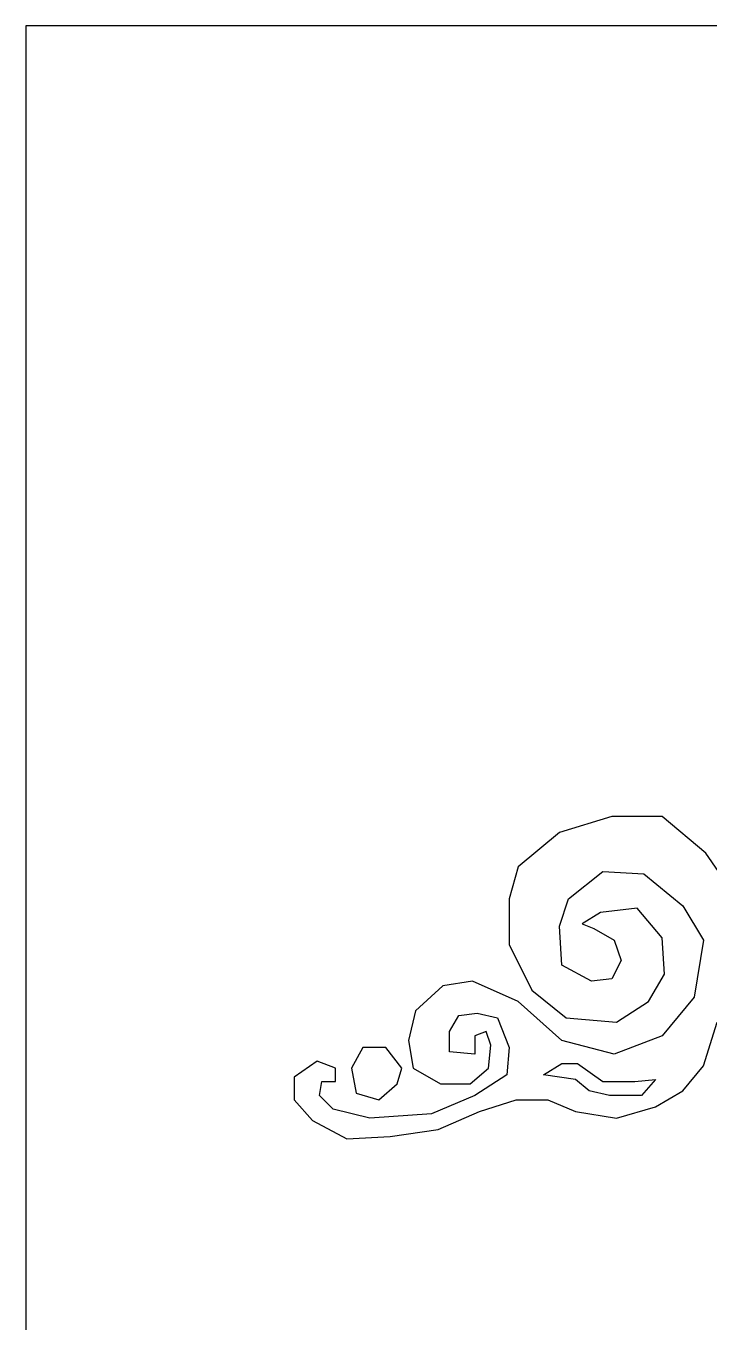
# Model space of a CAD drawing. Header units: millimetres. Extents: x -4199 to 23701, y -2708 to 11766.
# Drawn here: x -4199 to -3578, y 5550 to 6729 of the extents above; entities that cross this region are included whole.
import ezdxf

# ---------------------------------------------------------------- set-up
doc = ezdxf.new("R2010")
doc.units = ezdxf.units.MM
doc.styles.add('宋体', font='')
doc.styles.add('工程字', font='')
doc.styles.get('宋体').set_extended_font_data('SimSun')
doc.styles.get('工程字').set_extended_font_data('SimSun')

# ---------------------------------------------------------------- blocks, each defined once
blk = doc.blocks.new('ORDER_FORM')
at = {"color": 0, "ltscale": 10}
blk.add_lwpolyline([(0, 0), (13469.4, 0), (13469.4, 9437.9), (0, 9437.9)], close=True, dxfattribs=at)
at = {"color": 0}
for points in [[(533.3, 8718.2), (533.3, 8718.2), (485.5, 8703.7), (485.5, 8703.7)], [(579.1, 8718.2), (579.1, 8718.2), (533.3, 8718.2), (533.3, 8718.2)], [(618.6, 8684.9), (618.6, 8684.9), (579.1, 8718.2), (579.1, 8718.2)], [(485.5, 8703.7), (485.5, 8703.7), (448, 8672.5), (448, 8672.5)], [(656, 8630.9), (656, 8630.9), (618.6, 8684.9), (618.6, 8684.9)], [(448, 8672.5), (448, 8672.5), (439.7, 8643.3), (439.7, 8643.3)], [(493.8, 8643.3), (493.8, 8643.3), (525, 8668.3), (525, 8668.3)], [(525, 8668.3), (525, 8668.3), (562.4, 8666.2), (562.4, 8666.2)], [(562.4, 8666.2), (562.4, 8666.2), (597.8, 8637.1), (597.8, 8637.1)], [(439.7, 8643.3), (439.7, 8643.3), (439.7, 8601.7), (439.7, 8601.7)], [(485.5, 8618.4), (485.5, 8618.4), (493.8, 8643.3), (493.8, 8643.3)], [(597.8, 8637.1), (597.8, 8637.1), (616.5, 8605.9), (616.5, 8605.9)], [(522.9, 8630.9), (522.9, 8630.9), (506.3, 8620.5), (506.3, 8620.5)], [(556.2, 8635), (556.2, 8635), (522.9, 8630.9), (522.9, 8630.9)], [(579.1, 8608), (579.1, 8608), (556.2, 8635), (556.2, 8635)], [(487.6, 8583), (487.6, 8583), (485.5, 8618.4), (485.5, 8618.4)], [(506.3, 8620.5), (506.3, 8620.5), (516.7, 8616.3), (516.7, 8616.3)], [(516.7, 8616.3), (516.7, 8616.3), (535.4, 8605.9), (535.4, 8605.9)], [(439.7, 8601.7), (439.7, 8601.7), (460.5, 8560.2), (460.5, 8560.2)], [(535.4, 8605.9), (535.4, 8605.9), (541.6, 8587.2), (541.6, 8587.2)], [(581.1, 8574.7), (581.1, 8574.7), (579.1, 8608), (579.1, 8608)], [(616.5, 8605.9), (616.5, 8605.9), (608.2, 8553.9), (608.2, 8553.9)], [(514.6, 8568.5), (514.6, 8568.5), (487.6, 8583), (487.6, 8583)], [(541.6, 8587.2), (541.6, 8587.2), (533.3, 8570.5), (533.3, 8570.5)], [(406.4, 8568.5), (406.4, 8568.5), (379.4, 8564.3), (379.4, 8564.3)], [(448, 8549.8), (448, 8549.8), (406.4, 8568.5), (406.4, 8568.5)], [(533.3, 8570.5), (533.3, 8570.5), (514.6, 8568.5), (514.6, 8568.5)], [(566.6, 8549.8), (566.6, 8549.8), (581.1, 8574.7), (581.1, 8574.7)], [(379.4, 8564.3), (379.4, 8564.3), (354.5, 8541.4), (354.5, 8541.4)], [(460.5, 8560.2), (460.5, 8560.2), (491.7, 8535.2), (491.7, 8535.2)], [(608.2, 8553.9), (608.2, 8553.9), (579.1, 8518.6), (579.1, 8518.6)], [(354.5, 8541.4), (354.5, 8541.4), (348.2, 8514.4), (348.2, 8514.4)], [(487.6, 8514.4), (487.6, 8514.4), (448, 8549.8), (448, 8549.8)], [(537.5, 8531), (537.5, 8531), (566.6, 8549.8), (566.6, 8549.8)], [(385.6, 8522.7), (385.6, 8522.7), (394, 8537.3), (394, 8537.3)], [(394, 8537.3), (394, 8537.3), (410.6, 8539.4), (410.6, 8539.4)], [(410.6, 8539.4), (410.6, 8539.4), (429.3, 8535.2), (429.3, 8535.2)], [(429.3, 8535.2), (429.3, 8535.2), (439.7, 8508.2), (439.7, 8508.2)], [(491.7, 8535.2), (491.7, 8535.2), (537.5, 8531), (537.5, 8531)], [(616.5, 8491.5), (616.5, 8491.5), (629, 8531), (629, 8531)], [(385.6, 8504), (385.6, 8504), (385.6, 8522.7), (385.6, 8522.7)], [(418.9, 8522.7), (418.9, 8522.7), (408.5, 8518.6), (408.5, 8518.6)], [(408.5, 8518.6), (408.5, 8518.6), (408.5, 8501.9), (408.5, 8501.9)], [(423.1, 8510.2), (423.1, 8510.2), (418.9, 8522.7), (418.9, 8522.7)], [(579.1, 8518.6), (579.1, 8518.6), (535.4, 8501.9), (535.4, 8501.9)], [(306.6, 8508.2), (306.6, 8508.2), (296.2, 8489.4), (296.2, 8489.4)], [(327.4, 8508.2), (327.4, 8508.2), (306.6, 8508.2), (306.6, 8508.2)], [(342, 8489.4), (342, 8489.4), (327.4, 8508.2), (327.4, 8508.2)], [(348.2, 8514.4), (348.2, 8514.4), (352.4, 8489.4), (352.4, 8489.4)], [(421, 8489.4), (421, 8489.4), (423.1, 8510.2), (423.1, 8510.2)], [(439.7, 8508.2), (439.7, 8508.2), (437.6, 8483.2), (437.6, 8483.2)], [(535.4, 8501.9), (535.4, 8501.9), (487.6, 8514.4), (487.6, 8514.4)], [(265, 8495.7), (265, 8495.7), (244.2, 8481.1), (244.2, 8481.1)], [(281.7, 8489.4), (281.7, 8489.4), (265, 8495.7), (265, 8495.7)], [(408.5, 8501.9), (408.5, 8501.9), (385.6, 8504), (385.6, 8504)], [(281.7, 8477), (281.7, 8477), (281.7, 8489.4), (281.7, 8489.4)], [(296.2, 8489.4), (296.2, 8489.4), (300.4, 8466.6), (300.4, 8466.6)], [(337.8, 8474.9), (337.8, 8474.9), (342, 8489.4), (342, 8489.4)], [(352.4, 8489.4), (352.4, 8489.4), (377.3, 8474.9), (377.3, 8474.9)], [(404.4, 8474.9), (404.4, 8474.9), (421, 8489.4), (421, 8489.4)], [(437.6, 8483.2), (437.6, 8483.2), (408.5, 8464.5), (408.5, 8464.5)], [(470.9, 8483.2), (470.9, 8483.2), (487.6, 8493.6), (487.6, 8493.6)], [(500, 8479), (500, 8479), (470.9, 8483.2), (470.9, 8483.2)], [(487.6, 8493.6), (487.6, 8493.6), (502.1, 8493.6), (502.1, 8493.6)], [(502.1, 8493.6), (502.1, 8493.6), (525, 8477), (525, 8477)], [(597.8, 8468.6), (597.8, 8468.6), (616.5, 8491.5), (616.5, 8491.5)], [(244.2, 8481.1), (244.2, 8481.1), (244.2, 8460.3), (244.2, 8460.3)], [(267.1, 8464.5), (267.1, 8464.5), (269.2, 8477), (269.2, 8477)], [(269.2, 8477), (269.2, 8477), (281.7, 8477), (281.7, 8477)], [(321.2, 8460.3), (321.2, 8460.3), (337.8, 8474.9), (337.8, 8474.9)], [(377.3, 8474.9), (377.3, 8474.9), (404.4, 8474.9), (404.4, 8474.9)], [(512.5, 8468.6), (512.5, 8468.6), (500, 8479), (500, 8479)], [(525, 8477), (525, 8477), (554.1, 8477), (554.1, 8477)], [(554.1, 8477), (554.1, 8477), (572.8, 8479), (572.8, 8479)], [(572.8, 8479), (572.8, 8479), (560.3, 8464.5), (560.3, 8464.5)], [(244.2, 8460.3), (244.2, 8460.3), (260.9, 8441.6), (260.9, 8441.6)], [(279.6, 8452), (279.6, 8452), (267.1, 8464.5), (267.1, 8464.5)], [(300.4, 8466.6), (300.4, 8466.6), (321.2, 8460.3), (321.2, 8460.3)], [(408.5, 8464.5), (408.5, 8464.5), (369, 8447.8), (369, 8447.8)], [(412.7, 8449.9), (412.7, 8449.9), (446, 8460.3), (446, 8460.3)], [(446, 8460.3), (446, 8460.3), (475.1, 8460.3), (475.1, 8460.3)], [(475.1, 8460.3), (475.1, 8460.3), (500, 8449.9), (500, 8449.9)], [(531.2, 8464.5), (531.2, 8464.5), (512.5, 8468.6), (512.5, 8468.6)], [(560.3, 8464.5), (560.3, 8464.5), (531.2, 8464.5), (531.2, 8464.5)], [(572.8, 8454.1), (572.8, 8454.1), (597.8, 8468.6), (597.8, 8468.6)], [(312.9, 8443.7), (312.9, 8443.7), (279.6, 8452), (279.6, 8452)], [(369, 8447.8), (369, 8447.8), (312.9, 8443.7), (312.9, 8443.7)], [(375.2, 8433.3), (375.2, 8433.3), (412.7, 8449.9), (412.7, 8449.9)], [(500, 8449.9), (500, 8449.9), (537.5, 8443.7), (537.5, 8443.7)], [(537.5, 8443.7), (537.5, 8443.7), (572.8, 8454.1), (572.8, 8454.1)], [(260.9, 8441.6), (260.9, 8441.6), (292.1, 8425), (292.1, 8425)], [(292.1, 8425), (292.1, 8425), (331.6, 8427.1), (331.6, 8427.1)], [(331.6, 8427.1), (331.6, 8427.1), (375.2, 8433.3), (375.2, 8433.3)]]:
    blk.add_open_spline(points, degree=3, dxfattribs=at)
at = {"color": 0, "style": '工程字'}
blk.add_attdef('TT', (4928.8, 8901), '', height=284.3, dxfattribs=at)
at = {"color": 0, "ltscale": 2, "style": '宋体'}
for tag, p, height in [('DHDW', (4659.3, 8462.2), 152.1), ('GDMC', (7468.2, 8462.2), 152.1), ('DHRQ', (10215.2, 8477.1), 121.7), ('ZMKS', (12169, 8472.4), 116.3), ('DDH', (10220.1, 8111), 152.1), ('CPMC', (4656.5, 8110.8), 139.9), ('FMKS', (12169, 8112.5), 116.3), ('MX', (12180.3, 7746.7), 136.9), ('BZ', (3610.6, 7651.7), 152.1), ('SL', (12180.3, 7388.2), 136.9), ('YS', (12194.7, 7042.4), 129.3), ('KX_LEFT', (12507.8, 6672.9), 129.3), ('KX_RIGHT', (13138.7, 6672.9), 129.3), ('WK', (12507.8, 6314.2), 129.3), ('NK', (13138.7, 6314.2), 129.3), ('ZMLS', (12173.1, 5962.6), 121.7), ('FMLS', (12174, 5606.7), 121.7), ('ST', (12174.3, 5249.5), 152.1), ('ZWS', (12164.8, 4904.6), 121.7), ('KQJG', (12174.3, 4517.5), 152.1), ('HYSL', (12174.3, 4176), 152.1), ('QC_GLASS', (12535.3, 3801.9), 129.3), ('QC_SEAL', (13097, 3801.9), 129.3), ('LZ_YES', (12401.1, 3444.1), 129.3), ('LZ_NO', (13106.1, 3444.1), 129.3), ('MM_YES', (12401.1, 3086.3), 129.3), ('MM_NO', (13106.1, 3086.3), 129.3), ('OUTER', (12401.1, 2728.5), 129.3), ('INNER', (13106.1, 2728.5), 129.3), ('QH', (12161.4, 2387), 152.1), ('GDK', (12590.3, 2059.6), 129.3), ('DXK', (12819.2, 2076.1), 98), ('GXK', (13219.4, 2075.7), 98), ('PDK', (12589.5, 1739.1), 129.3), ('PXK', (12818.4, 1755.6), 98), ('DJ', (12589.5, 1437.2), 129.3), ('DJG', (12818.4, 1453.7), 98), ('MSHD', (12180.6, 1133.8), 152.1), ('BZ_QB', (12512.6, 767.3), 129.3), ('BZ_MX', (13135, 767.3), 129.3), ('HHXD', (1009.3, 108.1), 152.1)]:
    blk.add_attdef(tag, p, '', height=height, dxfattribs=at)

msp = doc.modelspace()

# ---------------------------------------------------------------- block references
msp.add_blockref('ORDER_FORM', (-4199.29, -2708.45))

doc.saveas('drawing.dxf')
